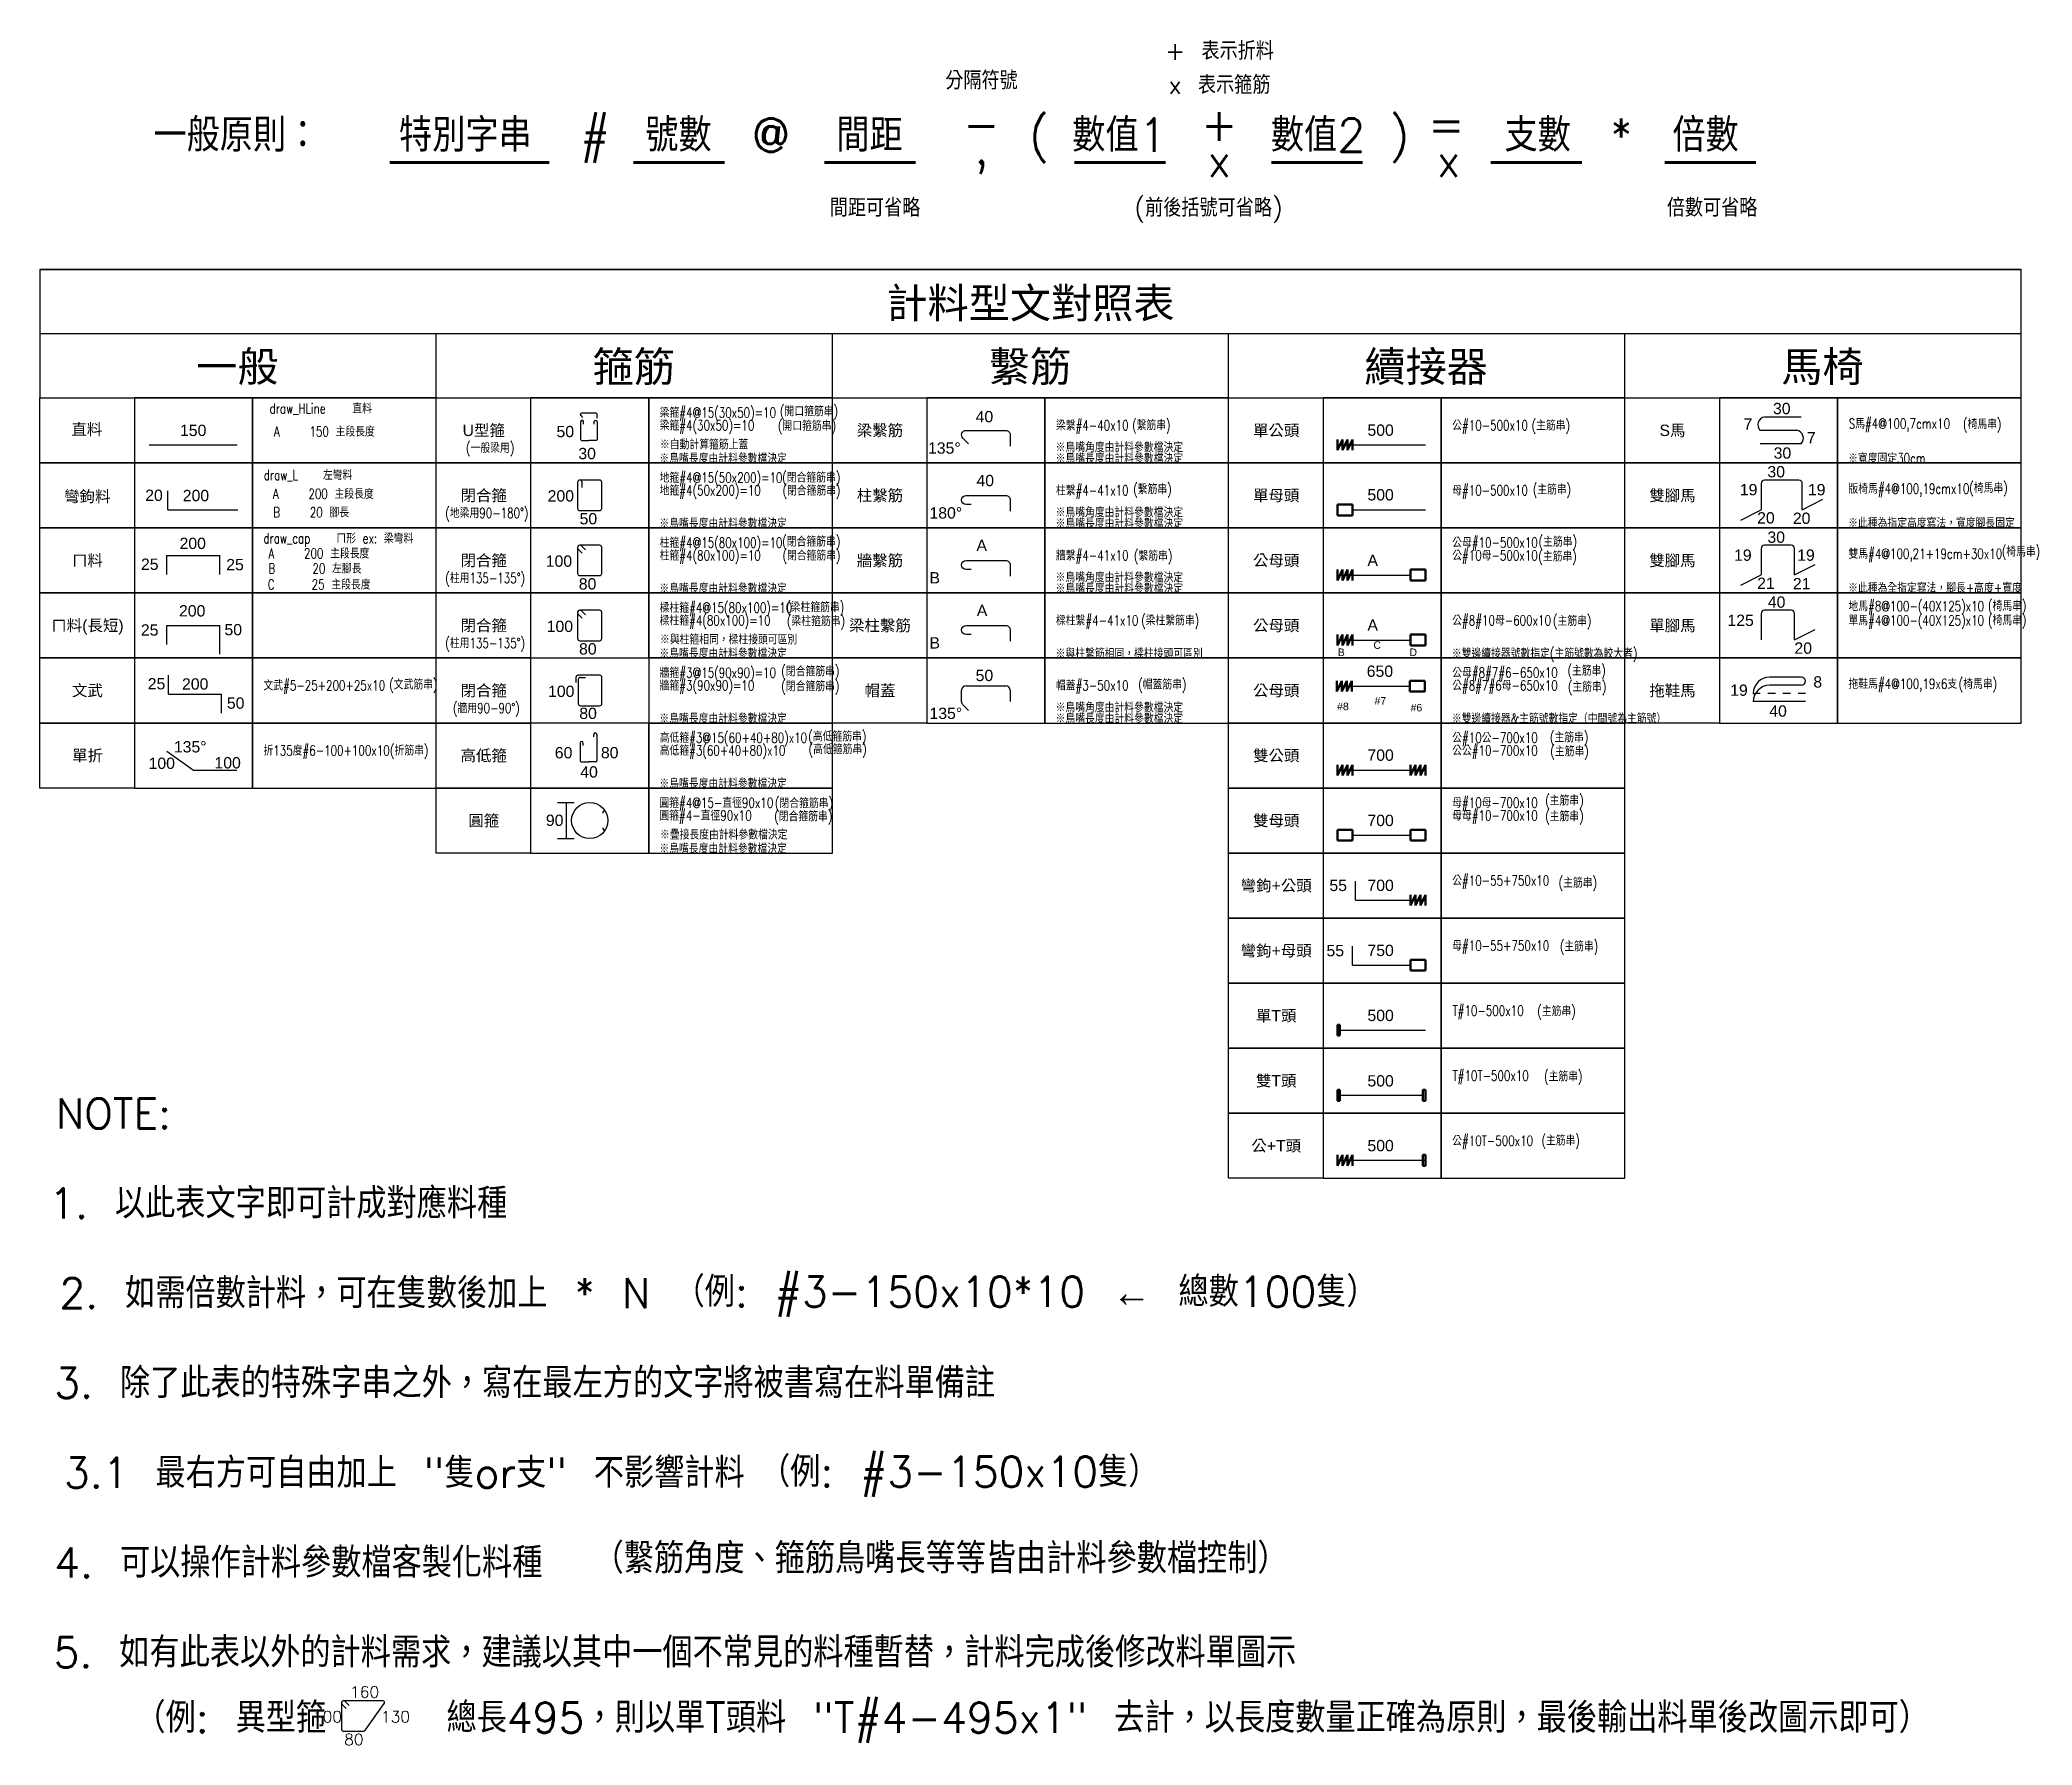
# Model space of a CAD drawing. Header units: millimetres. Extents: x 1171 to 5132, y -2544 to 847.
import ezdxf
from ezdxf.enums import TextEntityAlignment as Align

# ---------------------------------------------------------------- set-up
doc = ezdxf.new("R2010")
doc.units = ezdxf.units.MM
doc.linetypes.add('DOT', pattern=[30, 15, -15])
for name, color, linetype in [('-取料', 31, 'Continuous'), ('1', 1, 'Continuous'), ('1號線', 7, 'Continuous'), ('備註', 3, 'Continuous')]:
    doc.layers.add(name, color=color, linetype=linetype)
doc.styles.get("Standard").update_dxf_attribs({"font": 'arial.ttf'})
doc.styles.add('txt', font='txt.shx', dxfattribs={"height": 0.2, "bigfont": 'chineset.shx'})

# ---------------------------------------------------------------- blocks, each defined once
blk = doc.blocks.new('draw_rebar_main')
at = {"layer": '1', "color": 1, "lineweight": 30}
blk.add_line((-87.5, 0), (87.5, 0), dxfattribs=at)
at = {"layer": '1', "color": 2}
blk.add_attdef('A', text='', height=22.5, dxfattribs=at).set_placement((0, 29), align=Align.MIDDLE_CENTER)
blk = doc.blocks.new('draw_rebar_single_fold_135')
at = {"layer": '1', "color": 1, "lineweight": 30}
for p, q in [((0, 37.8), (52.7, 0)), ((52.7, 0), (138.8, 0))]:
    blk.add_line(p, q, dxfattribs=at)
at = {"color": 2}
for tag, p in [('C', (13.8, 35.2)), ('A', (-36.5, 2.4)), ('B', (94.5, 3.4))]:
    blk.add_attdef(tag, p, '', height=22.5, dxfattribs=at)
blk = doc.blocks.new('draw_rebar_hoop_ground')
at = {"color": 1, "lineweight": 30, "flags": 128}
blk.add_lwpolyline([(9, 46.1), (9, 56.1, 1), (0, 56.1), (0, 4.5, 0.414214), (4.5, 0), (43.8, 0, 0.414214), (48.3, 4.5), (48.3, 56.1, 0.414214), (43.8, 60.6), (4.5, 60.6, 0.418123), (0, 56), (0, 43.6)], format="xyb", dxfattribs=at)
at = {"color": 2}
for tag, p in [('B', (-52.5, 38.9)), ('A', (13.3, -5.8))]:
    blk.add_attdef(tag, text='', height=22.5, dxfattribs=at).set_placement(p, align=Align.TOP_LEFT)
blk = doc.blocks.new('draw_rebar_hoop_column')
at = {"color": 1, "lineweight": 30, "flags": 128}
blk.add_lwpolyline([(15.6, 51.3), (7.7, 59.3, 0.668179), (0, 56.1), (0, 4.5, 0.414214), (4.5, 0), (43.8, 0, 0.414214), (48.3, 4.5), (48.3, 56.1, 0.414214), (43.8, 60.6), (4.5, 60.6, 0.668179), (1.3, 52.9), (9.3, 45)], format="xyb", dxfattribs=at)
at = {"color": 2}
for tag, p in [('B', (-63.2, 17.7)), ('A', (2.5, -27.6))]:
    blk.add_attdef(tag, p, '', height=22.5, dxfattribs=at)
blk = doc.blocks.new('draw_rebar_hoop_circle')
at = {"color": 255}
for p, q in [((0, 72), (33.1, 72)), ((16.6, 72), (16.6, 0)), ((0, 0), (33.1, 0))]:
    blk.add_line(p, q, dxfattribs=at)
at = {"color": 1, "lineweight": 30}
blk.add_circle((63.7, 36), 36, dxfattribs=at)
at = {"layer": '1', "color": 1, "lineweight": 30}
for centre, start, end in [((92.6, 51.9), 28.8399, 208.8399), ((92.7, 20.3), 151.574, 331.574)]:
    blk.add_arc(centre, 3, start, end, dxfattribs=at)
at = {"color": 2}
blk.add_attdef('A', (-23.4, 25.2), '', height=22.5, dxfattribs=at)
blk = doc.blocks.new('draw_rebar_hoop_beam_column')
at = {"color": 1, "lineweight": 30, "flags": 128}
blk.add_lwpolyline([(15.6, 51.3), (7.7, 59.3, 0.668179), (0, 56.1), (0, 4.5, 0.414214), (4.5, 0), (43.8, 0, 0.414214), (48.3, 4.5), (48.3, 56.1, 0.414214), (43.8, 60.6), (4.5, 60.6, 0.668179), (1.3, 52.9), (9.3, 45)], format="xyb", dxfattribs=at)
at = {"color": 2}
for tag, p in [('B', (-61.3, 17.3)), ('A', (3, -27.5))]:
    blk.add_attdef(tag, p, '', height=22.5, dxfattribs=at)
blk = doc.blocks.new('draw_rebar_hoop_wall')
at = {"color": 1, "lineweight": 30}
for p, q in [((0, 56.1), (0, 46.1)), ((47.2, 60.6), (4.5, 60.6)), ((4.7, 51.9), (4.7, 4.5)), ((9.2, 56.4), (19.2, 56.4)), ((51.7, 4.5), (51.7, 56.1)), ((9.2, 0), (47.2, 0))]:
    blk.add_line(p, q, dxfattribs=at)
for centre, start, end in [((4.5, 56.1), 90, 180), ((9.2, 51.9), 90, 180), ((47.2, 56.1), 0, 90), ((9.2, 4.5), 180, 270), ((47.2, 4.5), 270, 0)]:
    blk.add_arc(centre, 4.5, start, end, dxfattribs=at)
at = {"color": 2}
for tag, p in [('B', (-55.3, 17.4)), ('A', (6.8, -26.4))]:
    blk.add_attdef(tag, p, '', height=22.5, dxfattribs=at)
blk = doc.blocks.new('draw_rebar_horse_slipper')
at = {"color": 1, "lineweight": 30}
for p, q in [((95.5, 48.7), (32.5, 48.7)), ((95.5, 48.7), (32.5, 48.7)), ((0, 16.2), (4.4, 16.2)), ((104, 0), (0, 0)), ((95.5, 32.5), (32.5, 32.5))]:
    blk.add_line(p, q, dxfattribs=at)
at = {"color": 1, "linetype": 'DOT', "lineweight": 30}
blk.add_line((104, 16.2), (4.4, 16.2), dxfattribs=at)
at = {"color": 1, "lineweight": 30}
for centre, radius, start, end in [((32.5, 16.2), 32.5, 90, 180), ((95.5, 40.6), 8.12, 270, 90), ((32.5, 0), 32.5, 90, 180)]:
    blk.add_arc(centre, radius, start, end, dxfattribs=at)
at = {"color": 2}
for tag, p in [('C', (119.4, 28)), ('B', (-45.9, 11.6)), ('A', (31.8, -29.9))]:
    blk.add_attdef(tag, p, '', height=22.5, dxfattribs=at)
blk = doc.blocks.new('draw_rebar_horse_single_legged')
at = {"color": 1, "lineweight": 30}
for p, q in [((0, 52.3), (0, 0)), ((59.5, 58.8), (6.5, 58.8)), ((66, 0), (66, 52.3)), ((66, 0), (106.8, 20.6))]:
    blk.add_line(p, q, dxfattribs=at)
for centre, start, end in [((6.5, 52.3), 90, 180), ((59.5, 52.3), 0, 90)]:
    blk.add_arc(centre, 6.52, start, end, dxfattribs=at)
at = {"color": 2}
for tag, p in [('A', (12.9, 63.8)), ('B', (-67.4, 27.5)), ('C', (65.8, -27.8))]:
    blk.add_attdef(tag, p, '', height=22.5, dxfattribs=at)
blk = doc.blocks.new('draw_rebar_horse_double_legged')
at = {"color": 1, "lineweight": 30}
for p, q in [((100.3, 79.4), (47.3, 79.4)), ((40.8, 72.9), (40.8, 20.6)), ((106.8, 20.6), (106.8, 72.9)), ((106.8, 20.6), (147.6, 41.2)), ((0, 0), (40.8, 20.6))]:
    blk.add_line(p, q, dxfattribs=at)
for centre, start, end in [((47.3, 72.9), 90, 180), ((100.3, 72.9), 0, 90)]:
    blk.add_arc(centre, 6.52, start, end, dxfattribs=at)
at = {"color": 2}
for tag, p in [('C', (52.9, 84.1)), ('B', (-13.4, 48.4)), ('D', (112.1, 48.4)), ('A', (32.5, -7.6)), ('E', (103.5, -8.4))]:
    blk.add_attdef(tag, p, '', height=22.5, dxfattribs=at)
blk = doc.blocks.new('draw_rebar_horse_s')
at = {"color": 1, "lineweight": 30}
for p, q in [((81.8, 53), (8.7, 53)), ((72.8, 26.5), (-0.3, 26.5)), ((81.8, 0), (0, 0))]:
    blk.add_line(p, q, dxfattribs=at)
for centre, start, end in [((11.4, 37.3), 100.0453, 222.4393), ((70, 10.8), 317.5607, 79.9547)]:
    blk.add_arc(centre, 16, start, end, dxfattribs=at)
at = {"color": 2}
for tag, p in [('D', (25.5, 58.7)), ('C', (-33, 27.8)), ('B', (93, 0.7)), ('A', (26.8, -29.8))]:
    blk.add_attdef(tag, p, '', height=22.5, dxfattribs=at)
blk = doc.blocks.new('draw_coupler_male_T')
at = {"color": 2, "lineweight": 50}
for p, q in [((9.9, 21.5), (0, 0)), ((0, 21.5), (0, 0)), ((9.9, 21.5), (0, 0)), ((0, 21.5), (0, 0)), ((9.9, 21.5), (9.9, 0)), ((19.9, 21.5), (9.9, 0)), ((9.9, 21.5), (9.9, 0)), ((19.9, 21.5), (9.9, 0)), ((19.9, 21.5), (19.9, 0)), ((29.8, 21.5), (19.9, 0)), ((19.9, 21.5), (19.9, 0)), ((29.8, 21.5), (19.9, 0)), ((29.8, 21.5), (29.8, 0)), ((29.8, 21.5), (29.8, 0)), ((170, 21.5), (170, 0)), ((170, 21.5), (175, 21.5)), ((170, 0), (175, 0)), ((175, 21.5), (175, 0))]:
    blk.add_line(p, q, dxfattribs=at)
at = {"color": 1, "lineweight": 30}
for p, q in [((0, 10.7), (175, 10.7)), ((5, 10.7), (170, 10.7))]:
    blk.add_line(p, q, dxfattribs=at)
at = {"color": 2}
blk.add_attdef('A', (59.6, 28.7), '', height=22.5, dxfattribs=at)
blk = doc.blocks.new('draw_coupler_double_T')
at = {"color": 2, "lineweight": 50}
for p, q in [((0, 21.5), (0, 0)), ((0, 21.5), (5, 21.5)), ((0, 0), (5, 0)), ((5, 21.5), (5, 0)), ((170, 21.5), (170, 0)), ((170, 21.5), (175, 21.5)), ((170, 0), (175, 0)), ((175, 21.5), (175, 0))]:
    blk.add_line(p, q, dxfattribs=at)
at = {"color": 1, "lineweight": 30}
blk.add_line((5, 10.7), (170, 10.7), dxfattribs=at)
at = {"color": 2}
blk.add_attdef('A', (59.6, 28.2), '', height=22.5, dxfattribs=at)
blk = doc.blocks.new('draw_coupler_single_T')
at = {"color": 2, "lineweight": 50}
for p, q in [((0, 21.5), (0, 0)), ((0, 21.5), (5, 21.5)), ((0, 0), (5, 0)), ((5, 21.5), (5, 0))]:
    blk.add_line(p, q, dxfattribs=at)
at = {"color": 1, "lineweight": 30}
blk.add_line((5, 10.7), (175, 10.7), dxfattribs=at)
at = {"color": 2}
blk.add_attdef('A', (59.6, 29), '', height=22.5, dxfattribs=at)
blk = doc.blocks.new('draw_coupler_female_fold')
at = {"color": 1, "lineweight": 30}
for q in [(0, 37.8), (115.3, 0)]:
    blk.add_line((0, 0), q, dxfattribs=at)
at = {"color": 2, "lineweight": 50}
for p, q in [((115.3, 10.7), (115.3, -10.7)), ((145.2, 10.7), (115.3, 10.7)), ((145.2, 10.7), (145.2, -10.7)), ((145.2, -10.7), (115.3, -10.7))]:
    blk.add_line(p, q, dxfattribs=at)
at = {"color": 2}
for tag, p in [('A', (-51.7, 17.9)), ('B', (29.7, 18.3))]:
    blk.add_attdef(tag, p, '', height=22.5, dxfattribs=at)
blk = doc.blocks.new('draw_coupler_double_female')
at = {"color": 2, "lineweight": 50}
for p, q in [((0, 21.5), (0, 0)), ((29.8, 21.5), (0, 21.5)), ((29.8, 0), (0, 0)), ((29.8, 21.5), (29.8, 0)), ((175, 21.5), (145.2, 21.5)), ((145.2, 21.5), (145.2, 0)), ((175, 0), (145.2, 0)), ((175, 21.5), (175, 0))]:
    blk.add_line(p, q, dxfattribs=at)
at = {"color": 1, "lineweight": 30}
blk.add_line((29.8, 10.7), (145.2, 10.7), dxfattribs=at)
at = {"color": 2}
blk.add_attdef('A', (59.6, 28.8), '', height=22.5, dxfattribs=at)
blk = doc.blocks.new('draw_coupler_double_male')
at = {"color": 2, "lineweight": 50}
for p, q in [((9.9, 21.5), (0, 0)), ((0, 21.5), (0, 0)), ((9.9, 21.5), (9.9, 0)), ((19.9, 21.5), (9.9, 0)), ((19.9, 21.5), (19.9, 0)), ((29.8, 21.5), (19.9, 0)), ((29.8, 21.5), (29.8, 0)), ((155.1, 21.5), (145.2, 0)), ((145.2, 21.5), (145.2, 0)), ((155.1, 21.5), (155.1, 0)), ((165.1, 21.5), (155.1, 0)), ((165.1, 21.5), (165.1, 0)), ((175, 21.5), (165.1, 0)), ((175, 21.5), (175, 0))]:
    blk.add_line(p, q, dxfattribs=at)
at = {"color": 1, "lineweight": 30}
blk.add_line((0, 10.7), (175, 10.7), dxfattribs=at)
at = {"color": 2}
blk.add_attdef('A', (59.6, 29.3), '', height=22.5, dxfattribs=at)
blk = doc.blocks.new('draw_coupler_male')
at = {"color": 2, "lineweight": 50}
for p, q in [((9.9, 21.5), (0, 0)), ((0, 21.5), (0, 0)), ((9.9, 21.5), (9.9, 0)), ((19.9, 21.5), (9.9, 0)), ((19.9, 21.5), (19.9, 0)), ((29.8, 21.5), (19.9, 0)), ((29.8, 21.5), (29.8, 0))]:
    blk.add_line(p, q, dxfattribs=at)
at = {"color": 1, "lineweight": 30}
blk.add_line((0, 10.7), (175, 10.7), dxfattribs=at)
at = {"color": 2}
blk.add_attdef('A', (59.6, 28.9), '', height=22.5, dxfattribs=at)
blk = doc.blocks.new('draw_coupler_female')
at = {"color": 2, "lineweight": 50}
for p, q in [((0, 21.5), (0, 0)), ((29.8, 21.5), (0, 21.5)), ((29.8, 0), (0, 0)), ((29.8, 21.5), (29.8, 0))]:
    blk.add_line(p, q, dxfattribs=at)
at = {"color": 1, "lineweight": 30}
blk.add_line((29.8, 10.7), (175, 10.7), dxfattribs=at)
at = {"color": 2}
blk.add_attdef('A', (59.6, 29.6), '', height=22.5, dxfattribs=at)
blk = doc.blocks.new('draw_rebar_tie_90_135')
at = {"color": 1, "lineweight": 30, "flags": 128}
blk.add_lwpolyline([(14.9, 4.9), (3.7, 16.1, -0.668179), (10, 31.5), (88.6, 31.5, -0.414214), (97.6, 22.5), (97.6, 0)], format="xyb", dxfattribs=at)
at = {"color": 2}
for tag, p in [('A', (28.9, 47.5)), ('B', (-65.8, -14.9))]:
    blk.add_attdef(tag, p, '', height=22.5, dxfattribs=at)
blk = doc.blocks.new('draw_rebar_tie_cap')
at = {"color": 1, "lineweight": 30}
for p, q in [((0, -0.4), (0, 22.5)), ((9, 31.5), (87.6, 31.5)), ((96.6, 22.5), (96.6, 0)), ((13.9, -18), (2.6, -6.7))]:
    blk.add_line(p, q, dxfattribs=at)
for centre, start, end in [((9, 22.5), 90, 180), ((87.6, 22.5), 0, 90), ((9, -0.4), 180, 225)]:
    blk.add_arc(centre, 9, start, end, dxfattribs=at)
at = {"color": 2}
for tag, p in [('A', (27.9, 40.8)), ('B', (-63.9, -34.6))]:
    blk.add_attdef(tag, p, '', height=22.5, dxfattribs=at)
blk = doc.blocks.new('draw_rebar_tie_90_180')
at = {"color": 1, "lineweight": 30, "flags": 128}
blk.add_lwpolyline([(19.7, 13.5), (9.7, 13.5, -1), (9.7, 31.5), (88.3, 31.5, -0.414214), (97.3, 22.5), (97.3, 0)], format="xyb", dxfattribs=at)
at = {"color": 2}
for tag, p in [('A', (30.2, 49.8)), ('B', (-63.2, -14.6))]:
    blk.add_attdef(tag, p, '', height=22.5, dxfattribs=at)
blk = doc.blocks.new('draw_rebar_double_fold_uneven')
at = {"color": 1, "lineweight": 30}
for p, q in [((0, 19.3), (0, 57.1)), ((0, 57.1), (105.4, 57.1)), ((105.4, 0), (105.4, 57.1))]:
    blk.add_line(p, q, dxfattribs=at)
at = {"color": 2}
for tag, p in [('B', (24, 67)), ('A', (-51.8, 30.7)), ('C', (114.4, 30))]:
    blk.add_attdef(tag, p, '', height=22.5, dxfattribs=at)
blk = doc.blocks.new('draw_rebar_double_fold')
at = {"layer": '1', "color": 1, "lineweight": 30}
for p, q in [((-52.7, -37.8), (-52.7, 0)), ((-52.7, 0), (52.7, 0)), ((52.7, -37.8), (52.7, 0))]:
    blk.add_line(p, q, dxfattribs=at)
at = {"layer": '1', "color": 2}
for tag, p in [('B', (-0.9, 24.2)), ('A', (-86.3, -17.3)), ('C', (83.2, -18))]:
    blk.add_attdef(tag, text='', height=22.5, dxfattribs=at).set_placement(p, align=Align.MIDDLE_CENTER)
blk = doc.blocks.new('draw_rebar_double_fold_wenwu')
at = {"layer": '1', "color": 1, "lineweight": 30}
for p, q in [((0, 37.8), (0, 75.5)), ((0, 37.8), (105.4, 37.8)), ((105.4, 0), (105.4, 37.8))]:
    blk.add_line(p, q, dxfattribs=at)
at = {"color": 2}
for tag, p in [('A', (-41.5, 47.1)), ('B', (26.6, 46.6)), ('C', (115.8, 8.6))]:
    blk.add_attdef(tag, p, '', height=22.5, dxfattribs=at)
blk = doc.blocks.new('draw_rebar_hoop_hi_low')
at = {"color": 1, "lineweight": 30}
for p, q in [((27.1, 49.4), (27.1, 54.4)), ((33.1, 54.4), (33.1, 3)), ((30.1, 0), (16.5, 0))]:
    blk.add_line(p, q, dxfattribs=at)
at = {"color": 1, "lineweight": 30, "flags": 128}
blk.add_lwpolyline([(6, 32.4), (6, 37.4, 1), (0, 37.4), (0, 3, 0.414214), (3, 0), (16.5, 0)], format="xyb", dxfattribs=at)
at = {"color": 1, "lineweight": 30}
for centre, start, end in [((30.1, 54.4), 360, 180), ((30.1, 3), 270, 0)]:
    blk.add_arc(centre, 3, start, end, dxfattribs=at)
at = {"color": 2}
for tag, p in [('A', (-50.4, 6.9)), ('C', (41.3, 7)), ('B', (0.3, -31.3))]:
    blk.add_attdef(tag, p, '', height=22.5, dxfattribs=at)
blk = doc.blocks.new('draw_coupler_male_fold')
at = {"color": 1, "lineweight": 30}
for q in [(0, 37.8), (138.8, 0)]:
    blk.add_line((0, 0), q, dxfattribs=at)
at = {"color": 2, "lineweight": 50}
for p, q in [((118.9, 10.8), (109, -10.7)), ((109, 10.8), (109, -10.7)), ((118.9, 10.8), (118.9, -10.7)), ((128.9, 10.8), (118.9, -10.7)), ((128.9, 10.8), (128.9, -10.7)), ((138.8, 10.8), (128.9, -10.7)), ((138.8, 10.8), (138.8, -10.7))]:
    blk.add_line(p, q, dxfattribs=at)
at = {"color": 2}
for tag, p in [('A', (-52.2, 18.2)), ('B', (23.4, 18.3))]:
    blk.add_attdef(tag, p, '', height=22.5, dxfattribs=at)
blk = doc.blocks.new('draw_coupler_male_female')
at = {"color": 2, "lineweight": 50}
for p, q in [((9.9, 21.5), (0, 0)), ((0, 21.5), (0, 0)), ((9.9, 21.5), (9.9, 0)), ((19.9, 21.5), (9.9, 0)), ((19.9, 21.5), (19.9, 0)), ((29.8, 21.5), (19.9, 0)), ((29.8, 21.5), (29.8, 0)), ((145.2, 21.5), (145.2, 0)), ((175, 21.5), (145.2, 21.5)), ((175, 0), (145.2, 0)), ((175, 21.5), (175, 0))]:
    blk.add_line(p, q, dxfattribs=at)
at = {"color": 1, "lineweight": 30}
blk.add_line((0, 10.7), (145.2, 10.7), dxfattribs=at)
at = {"color": 2}
for tag, p, height in [('A', (59.6, 29.1), 22.5), ('B', (0.6, -37.2), 15), ('C', (75, -26), 15), ('D', (146.8, -39.7), 15)]:
    blk.add_attdef(tag, p, '', height=height, dxfattribs=at)
blk = doc.blocks.new('draw_rebar_horse_double_legged_2')
at = {"color": 1, "lineweight": 30}
for p, q in [((115.7, 79.4), (47.3, 79.4)), ((40.8, 72.9), (40.8, 20.6)), ((122.2, 20.6), (122.2, 72.9)), ((122.2, 20.6), (163, 41.2)), ((0, 0), (40.8, 20.6))]:
    blk.add_line(p, q, dxfattribs=at)
for centre, start, end in [((47.3, 72.9), 90, 180), ((115.7, 72.9), 0, 90)]:
    blk.add_arc(centre, 6.52, start, end, dxfattribs=at)
at = {"color": 2}
for tag, p in [('C', (52.9, 84.8)), ('B', (-1.9, 49.1)), ('D', (133.4, 49.1)), ('A', (32.5, -6.9)), ('E', (103.5, -7.7))]:
    blk.add_attdef(tag, p, '', height=22.5, dxfattribs=at)
blk = doc.blocks.new('draw_rebar_single_fold')
at = {"layer": '1', "color": 1, "lineweight": 30}
for q in [(0.8, 37.8), (139.6, 0)]:
    blk.add_line((0.8, 0), q, dxfattribs=at)
at = {"layer": '1', "color": 2}
for tag, p in [('A', (-27, 29.2)), ('B', (56.4, 28.7))]:
    blk.add_attdef(tag, text='', height=22.5, dxfattribs=at).set_placement(p, align=Align.MIDDLE_CENTER)
blk = doc.blocks.new('draw_rebar_hoop_U')
at = {"color": 1, "lineweight": 30, "flags": 128}
for points in [[(6, 32.4), (6, 37.4, 1), (0, 37.4), (0, 3, 0.414214), (3, 0), (16.5, 0)], [(27.1, 32.4), (27.1, 37.4, -1), (33.1, 37.4), (33.1, 3, -0.414214), (30.1, 0), (16.5, 0)]]:
    blk.add_lwpolyline(points, format="xyb", dxfattribs=at)
at = {"color": 2}
for tag, p in [('B', (-47.9, 6.8)), ('A', (-4.5, -36.9))]:
    blk.add_attdef(tag, p, '', height=22.5, dxfattribs=at)

msp = doc.modelspace()

# ---------------------------------------------------------------- linework, layer by layer
for p, q in [((1170.5, 390.5), (5109.8, 390.5)), ((1170.5, 262.9), (5109.8, 262.9)), ((1958.4, 135.2), (1958.4, 262.9)), ((2746.3, 135.2), (2746.3, 262.9)), ((3534.1, 135.2), (3534.1, 262.9)), ((4322, 135.2), (4322, 262.9))]:
    msp.add_line(p, q)
at = {"color": 2, "lineweight": 50}
for p, q in [((3760.6, -206.4), (3750.6, -227.9)), ((3750.6, -206.4), (3750.6, -227.9)), ((3760.6, -206.4), (3760.6, -227.9)), ((3770.5, -206.4), (3760.6, -227.9)), ((3770.5, -206.4), (3770.5, -227.9)), ((3780.5, -206.4), (3770.5, -227.9)), ((3780.5, -206.4), (3780.5, -227.9)), ((3895.8, -206.4), (3895.8, -227.9)), ((3925.6, -206.4), (3895.8, -206.4)), ((3925.6, -227.9), (3895.8, -227.9)), ((3925.6, -206.4), (3925.6, -227.9)), ((3760.6, -335.7), (3750.6, -357.2)), ((3750.6, -335.7), (3750.6, -357.2)), ((3760.6, -335.7), (3760.6, -357.2)), ((3770.5, -335.7), (3760.6, -357.2)), ((3770.5, -335.7), (3770.5, -357.2)), ((3780.5, -335.7), (3770.5, -357.2)), ((3780.5, -335.7), (3780.5, -357.2)), ((3895.8, -335.7), (3895.8, -357.2)), ((3925.6, -335.7), (3895.8, -335.7)), ((3925.6, -335.7), (3925.6, -357.2)), ((3925.6, -357.2), (3895.8, -357.2))]:
    msp.add_line(p, q, dxfattribs=at)
at = {"color": 1, "lineweight": 30}
for p, q in [((3750.6, -217.1), (3895.8, -217.1)), ((3750.6, -346.4), (3895.8, -346.4))]:
    msp.add_line(p, q, dxfattribs=at)
for points in [[(1170.5, 390.5), (1170.5, 135.2), (5109.8, 135.2), (5109.8, 390.5)], [(1358.5, 135.2), (1358.5, 5.9), (1170.5, 5.9), (1170.5, 135.2)], [(1593.3, 135.2), (1593.3, 5.9), (1958.4, 5.9), (1958.4, 135.2)], [(2146.4, 135.2), (2146.4, 5.9), (1958.4, 5.9), (1958.4, 135.2)], [(2381.2, 135.2), (2381.2, 5.9), (2746.3, 5.9), (2746.3, 135.2)], [(2381.2, 135.2), (2381.2, 5.9), (2746.3, 5.9), (2746.3, 135.2)], [(2934.2, 135.2), (2934.2, 5.9), (2746.3, 5.9), (2746.3, 135.2)], [(3169.1, 135.2), (3169.1, 5.9), (3534.1, 5.9), (3534.1, 135.2)], [(3722.1, 135.2), (3722.1, 5.9), (3534.1, 5.9), (3534.1, 135.2)], [(3956.9, 135.2), (3956.9, 5.9), (4322, 5.9), (4322, 135.2)], [(4510, 135.2), (4510, 5.9), (4322, 5.9), (4322, 135.2)], [(4510, 135.2), (4510, 5.9), (4322, 5.9), (4322, 135.2)], [(4744.8, 135.2), (4744.8, 5.9), (5109.8, 5.9), (5109.8, 135.2)], [(1358.5, 5.9), (1358.5, -123.4), (1170.5, -123.4), (1170.5, 5.9)], [(1593.3, 5.9), (1593.3, -123.4), (1958.4, -123.4), (1958.4, 5.9)], [(2146.4, 5.9), (2146.4, -123.4), (1958.4, -123.4), (1958.4, 5.9)], [(2381.2, 5.9), (2381.2, -123.4), (2746.3, -123.4), (2746.3, 5.9)], [(2934.2, 5.9), (2934.2, -123.4), (2746.3, -123.4), (2746.3, 5.9)], [(3169.1, 5.9), (3169.1, -123.4), (3534.1, -123.4), (3534.1, 5.9)], [(3722.1, 5.9), (3722.1, -123.4), (3534.1, -123.4), (3534.1, 5.9)], [(3956.9, 5.9), (3956.9, -123.4), (4322, -123.4), (4322, 5.9)], [(4510, 5.9), (4510, -123.4), (4322, -123.4), (4322, 5.9)], [(4744.8, 5.9), (4744.8, -123.4), (5109.8, -123.4), (5109.8, 5.9)], [(1358.5, -123.4), (1358.5, -252.7), (1170.5, -252.7), (1170.5, -123.4)], [(1593.3, -123.4), (1593.3, -252.7), (1958.4, -252.7), (1958.4, -123.4)], [(2146.4, -123.4), (2146.4, -252.7), (1958.4, -252.7), (1958.4, -123.4)], [(2381.2, -123.4), (2381.2, -252.7), (2746.3, -252.7), (2746.3, -123.4)], [(2934.2, -123.4), (2934.2, -252.7), (2746.3, -252.7), (2746.3, -123.4)], [(3169.1, -123.4), (3169.1, -252.7), (3534.1, -252.7), (3534.1, -123.4)], [(3722.1, -123.4), (3722.1, -252.7), (3534.1, -252.7), (3534.1, -123.4)], [(3956.9, -123.4), (3956.9, -252.7), (4322, -252.7), (4322, -123.4)], [(4510, -123.4), (4510, -252.7), (4322, -252.7), (4322, -123.4)], [(4744.8, -123.4), (4744.8, -252.7), (5109.8, -252.7), (5109.8, -123.4)], [(4744.8, -123.4), (4744.8, -252.7), (5109.8, -252.7), (5109.8, -123.4)], [(1358.5, -252.7), (1358.5, -382.1), (1170.5, -382.1), (1170.5, -252.7)], [(1593.3, -252.7), (1593.3, -382.1), (1958.4, -382.1), (1958.4, -252.7)], [(2146.4, -252.7), (2146.4, -382.1), (1958.4, -382.1), (1958.4, -252.7)], [(2381.2, -252.7), (2381.2, -382.1), (2746.3, -382.1), (2746.3, -252.7)], [(2934.2, -252.7), (2934.2, -382.1), (2746.3, -382.1), (2746.3, -252.7)], [(3169.1, -252.7), (3169.1, -382.1), (3534.1, -382.1), (3534.1, -252.7)], [(3722.1, -252.7), (3722.1, -382.1), (3534.1, -382.1), (3534.1, -252.7)], [(3956.9, -252.7), (3956.9, -382.1), (4322, -382.1), (4322, -252.7)], [(4510, -252.7), (4510, -382.1), (4322, -382.1), (4322, -252.7)], [(4744.8, -252.7), (4744.8, -382.1), (5109.8, -382.1), (5109.8, -252.7)], [(4744.8, -252.7), (4744.8, -382.1), (5109.8, -382.1), (5109.8, -252.7)], [(1358.5, -382.1), (1358.5, -511.4), (1170.5, -511.4), (1170.5, -382.1)], [(1593.3, -382.1), (1593.3, -511.4), (1958.4, -511.4), (1958.4, -382.1)], [(2146.4, -382.1), (2146.4, -511.4), (1958.4, -511.4), (1958.4, -382.1)], [(2381.2, -382.1), (2381.2, -511.4), (2746.3, -511.4), (2746.3, -382.1)], [(2934.2, -382.1), (2934.2, -511.4), (2746.3, -511.4), (2746.3, -382.1)], [(3169.1, -382.1), (3169.1, -511.4), (3534.1, -511.4), (3534.1, -382.1)], [(3722.1, -382.1), (3722.1, -511.4), (3534.1, -511.4), (3534.1, -382.1)], [(3956.9, -382.1), (3956.9, -511.4), (4322, -511.4), (4322, -382.1)], [(4510, -382.1), (4510, -511.4), (4322, -511.4), (4322, -382.1)], [(4744.8, -382.1), (4744.8, -511.4), (5109.8, -511.4), (5109.8, -382.1)], [(1358.5, -511.4), (1358.5, -640.7), (1170.5, -640.7), (1170.5, -511.4)], [(1593.3, -511.4), (1593.3, -640.7), (1958.4, -640.7), (1958.4, -511.4)], [(2146.4, -511.4), (2146.4, -640.7), (1958.4, -640.7), (1958.4, -511.4)], [(2381.2, -511.4), (2381.2, -640.7), (2746.3, -640.7), (2746.3, -511.4)], [(3722.1, -511.4), (3722.1, -640.7), (3534.1, -640.7), (3534.1, -511.4)], [(3956.9, -511.4), (3956.9, -640.7), (4322, -640.7), (4322, -511.4)], [(2146.4, -640.7), (2146.4, -770), (1958.4, -770), (1958.4, -640.7)], [(2381.2, -640.7), (2381.2, -770), (2746.3, -770), (2746.3, -640.7)], [(3722.1, -640.7), (3722.1, -770), (3534.1, -770), (3534.1, -640.7)], [(3956.9, -640.7), (3956.9, -770), (4322, -770), (4322, -640.7)], [(3722.1, -770), (3722.1, -899.3), (3534.1, -899.3), (3534.1, -770)], [(3956.9, -770), (3956.9, -899.3), (4322, -899.3), (4322, -770)], [(3722.1, -899.3), (3722.1, -1028.6), (3534.1, -1028.6), (3534.1, -899.3)], [(3956.9, -899.3), (3956.9, -1028.6), (4322, -1028.6), (4322, -899.3)], [(3722.1, -1028.6), (3722.1, -1157.9), (3534.1, -1157.9), (3534.1, -1028.6)], [(3956.9, -1028.6), (3956.9, -1157.9), (4322, -1157.9), (4322, -1028.6)], [(3722.1, -1157.9), (3722.1, -1287.2), (3534.1, -1287.2), (3534.1, -1157.9)], [(3956.9, -1157.9), (3956.9, -1287.2), (4322, -1287.2), (4322, -1157.9)], [(3722.1, -1287.2), (3722.1, -1416.5), (3534.1, -1416.5), (3534.1, -1287.2)], [(3956.9, -1287.2), (3956.9, -1416.5), (4322, -1416.5), (4322, -1287.2)]]:
    msp.add_lwpolyline(points, close=True)
at = {"color": 1, "lineweight": 30, "flags": 128}
for points in [[(2250.4, 96.4), (2246.6, 100.2, -0.668179), (2248.7, 105.3), (2274.9, 105.3, -0.414214), (2277.9, 102.3), (2277.9, 94.8)], [(3022.3, -206.1), (3012.3, -206.1, -1), (3012.3, -188.1), (3090.9, -188.1, -0.414214), (3099.9, -197.1), (3099.9, -219.6)], [(3022.3, -335.4), (3012.3, -335.4, -1), (3012.3, -317.4), (3090.9, -317.4, -0.414214), (3099.9, -326.4), (3099.9, -348.9)]]:
    msp.add_lwpolyline(points, format="xyb", dxfattribs=at)
at = {"layer": '1', "color": 1, "lineweight": 30, "flags": 128}
for points in [[(1852.4, -2455.4), (1774.6, -2455.4, 0.668179), (1771.4, -2463.1), (1779.3, -2471.1)], [(1785.7, -2464.7), (1777.7, -2456.7, 0.668179), (1770.1, -2459.9), (1770.1, -2511.5, 0.414214), (1774.6, -2516), (1813.9, -2516)], [(1813.9, -2516, 0.245211), (1818.2, -2513.3), (1855.3, -2461.2)]]:
    msp.add_lwpolyline(points, format="xyb", dxfattribs=at)
at = {"layer": '1', "color": 1, "lineweight": 30}
msp.add_arc((1852.4, -2459.1), 3.63, 323.5209, 90, dxfattribs=at)
at = {"layer": '1號線'}
for points in [[(1358.5, 135.2), (1358.5, 5.9), (1593.3, 5.9), (1593.3, 135.2)], [(2146.4, 135.2), (2146.4, 5.9), (2381.2, 5.9), (2381.2, 135.2)], [(2934.2, 135.2), (2934.2, 5.9), (3169.1, 5.9), (3169.1, 135.2)], [(3722.1, 135.2), (3722.1, 5.9), (3956.9, 5.9), (3956.9, 135.2)], [(4510, 135.2), (4510, 5.9), (4744.8, 5.9), (4744.8, 135.2)], [(1358.5, 5.9), (1358.5, -123.4), (1593.3, -123.4), (1593.3, 5.9)], [(2146.4, 5.9), (2146.4, -123.4), (2381.2, -123.4), (2381.2, 5.9)], [(2934.2, 5.9), (2934.2, -123.4), (3169.1, -123.4), (3169.1, 5.9)], [(3722.1, 5.9), (3722.1, -123.4), (3956.9, -123.4), (3956.9, 5.9)], [(4510, 5.9), (4510, -123.4), (4744.8, -123.4), (4744.8, 5.9)], [(1358.5, -123.4), (1358.5, -252.7), (1593.3, -252.7), (1593.3, -123.4)], [(2146.4, -123.4), (2146.4, -252.7), (2381.2, -252.7), (2381.2, -123.4)], [(2934.2, -123.4), (2934.2, -252.7), (3169.1, -252.7), (3169.1, -123.4)], [(3722.1, -123.4), (3722.1, -252.7), (3956.9, -252.7), (3956.9, -123.4)], [(4510, -123.4), (4510, -252.7), (4744.8, -252.7), (4744.8, -123.4)], [(1358.5, -252.7), (1358.5, -382.1), (1593.3, -382.1), (1593.3, -252.7)], [(2146.4, -252.7), (2146.4, -382.1), (2381.2, -382.1), (2381.2, -252.7)], [(2934.2, -252.7), (2934.2, -382.1), (3169.1, -382.1), (3169.1, -252.7)], [(3722.1, -252.7), (3722.1, -382.1), (3956.9, -382.1), (3956.9, -252.7)], [(4510, -252.7), (4510, -382.1), (4744.8, -382.1), (4744.8, -252.7)], [(1358.5, -382.1), (1358.5, -511.4), (1593.3, -511.4), (1593.3, -382.1)], [(2934.2, -382.1), (2934.2, -511.4), (3169.1, -511.4), (3169.1, -382.1)], [(3722.1, -382.1), (3722.1, -511.4), (3956.9, -511.4), (3956.9, -382.1)], [(4510, -382.1), (4510, -511.4), (4744.8, -511.4), (4744.8, -382.1)], [(1358.5, -511.4), (1358.5, -640.7), (1593.3, -640.7), (1593.3, -511.4)], [(2146.4, -511.4), (2146.4, -640.7), (2381.2, -640.7), (2381.2, -511.4)], [(3722.1, -511.4), (3722.1, -640.7), (3956.9, -640.7), (3956.9, -511.4)], [(2146.4, -640.7), (2146.4, -770), (2381.2, -770), (2381.2, -640.7)], [(2146.4, -640.7), (2146.4, -770), (2381.2, -770), (2381.2, -640.7)], [(3722.1, -640.7), (3722.1, -770), (3956.9, -770), (3956.9, -640.7)], [(3722.1, -770), (3722.1, -899.3), (3956.9, -899.3), (3956.9, -770)], [(3722.1, -899.3), (3722.1, -1028.6), (3956.9, -1028.6), (3956.9, -899.3)], [(3722.1, -1028.6), (3722.1, -1157.9), (3956.9, -1157.9), (3956.9, -1028.6)], [(3722.1, -1157.9), (3722.1, -1287.2), (3956.9, -1287.2), (3956.9, -1157.9)], [(3722.1, -1287.2), (3722.1, -1416.5), (3956.9, -1416.5), (3956.9, -1287.2)]]:
    msp.add_lwpolyline(points, close=True, dxfattribs=at)

# ---------------------------------------------------------------- block references
ref = msp.add_blockref('draw_rebar_hoop_ground', (2239.6, -89.1))
ref.add_attrib('A', '50', (2243.7, -116.4), dxfattribs={"color": 2, "height": 22.5})
ref.add_attrib('B', '200', (2180.2, -71), dxfattribs={"color": 2, "height": 22.5})
for name, p, values in [('draw_rebar_hoop_column', (2239.6, -218.4), {'A': '80', 'B': '100'}), ('draw_rebar_hoop_beam_column', (2239.6, -347.7), {'A': '80', 'B': '100'}), ('draw_rebar_hoop_wall', (2236.3, -477), {'A': '80', 'B': '100'}), ('draw_rebar_hoop_circle', (2200.1, -741.3), {'A': '90'})]:
    msp.add_blockref(name, p).add_auto_attribs(values)
at = {"layer": '1'}
for name, p, values in [('draw_rebar_horse_s', (4591.1, 44), {'A': '30', 'B': '7', 'C': '7', 'D': '30'}), ('draw_rebar_main', (1475.4, 41.5), {'A': '150'}), ('draw_rebar_hoop_U', (2245.7, 50.1), {'A': '30', 'B': '50'}), ('draw_rebar_tie_90_135', (3002.3, 39), {'A': '40', 'B': '135°'}), ('draw_coupler_male', (3750.6, 30.8), {'A': '500'}), ('draw_rebar_tie_90_180', (3002.6, -90.3), {'A': '40', 'B': '180°'}), ('draw_rebar_horse_double_legged_2', (4552.6, -107.8), {'A': '20', 'B': '19', 'C': '30', 'D': '19', 'E': '20'}), ('draw_rebar_single_fold', (1424.5, -87.8), {'A': '20', 'B': '200'}), ('draw_coupler_female', (3750.6, -98.5), {'A': '500'}), ('draw_rebar_double_fold', (1475.4, -178.4), {'A': '25', 'B': '200', 'C': '25'}), ('draw_rebar_horse_double_legged', (4552.6, -237.2), {'A': '21', 'B': '19', 'C': '30', 'D': '19', 'E': '21'}), ('draw_rebar_horse_single_legged', (4593.4, -345.9), {'A': '40', 'B': '125', 'C': '20'}), ('draw_rebar_double_fold_wenwu', (1426.6, -491.6), {'A': '25', 'B': '200', 'C': '50'}), ('draw_rebar_tie_cap', (3003.3, -468.8), {'A': '50', 'B': '135°'}), ('draw_coupler_male_female', (3749.2, -448.7), {'A': '650', 'B': '#8', 'C': '#7', 'D': '#6'}), ('draw_rebar_horse_slipper', (4577.4, -468.9), {'A': '40', 'B': '19', 'C': '8'}), ('draw_rebar_single_fold_135', (1423.2, -605.1), {'A': '100', 'B': '100', 'C': '135°'}), ('draw_rebar_hoop_hi_low', (2244.8, -588.6), {'A': '60', 'B': '40', 'C': '80'}), ('draw_coupler_double_male', (3750.6, -615.8), {'A': '700'}), ('draw_coupler_double_female', (3750.6, -745.1), {'A': '700'}), ('draw_coupler_male_fold', (3786.8, -863.7), {'A': '55', 'B': '700'}), ('draw_coupler_female_fold', (3780.5, -993), {'A': '55', 'B': '750'}), ('draw_coupler_single_T', (3750.6, -1133), {'A': '500'}), ('draw_coupler_double_T', (3750.6, -1262.3), {'A': '500'}), ('draw_coupler_male_T', (3750.6, -1391.6), {'A': '500'})]:
    msp.add_blockref(name, p, dxfattribs=at).add_auto_attribs(values)
ref = msp.add_blockref('draw_rebar_double_fold_uneven', (1423.2, -374.5), dxfattribs=at)
ref.add_attrib('A', '25', (1371.4, -337.6), dxfattribs={"layer": '0', "color": 2, "height": 22.5})
ref.add_attrib('B', '200', (1447.2, -299.6), dxfattribs={"layer": '0', "color": 2, "height": 22.5})
ref.add_attrib('C', '50', (1537.6, -337), dxfattribs={"layer": '0', "color": 2, "height": 22.5})

# ---------------------------------------------------------------- texts
at = {"layer": '-取料', "lineweight": 25, "style": 'txt', "width": 0.75}
for s, p in [('draw_HLine   直料', (1627.4, 114)), ('A    150 主段長度', (1635.9, 68.2)), ('draw_L   左彎料', (1615.8, -18.3)), ('A    200 主段長度', (1633.8, -55.7)), ('B    20 腳長', (1634.5, -92.4)), ('draw_cap   ㄇ形 ex: 梁彎料', (1615.1, -144.2)), ('A    200 主段長度', (1625.1, -174.1)), ('B     20 左腳長', (1625.1, -204.1)), ('C     25 主段長度', (1623.7, -235.9)), ('文武#5-25+200+25x10', (1615.1, -436.7)), ('折135度#6-100+100x10', (1615.1, -566))]:
    msp.add_text(s, height=20, dxfattribs=at).set_placement(p, align=Align.MIDDLE_LEFT)
at = {"layer": '-取料', "style": 'txt', "width": 0.75}
for s, p in [('梁箍#4@15(30x50)=10', (2403, 105.8)), ('梁箍#4(30x50)=10', (2403, 80.5)), ('梁繫#4-40x10', (3190.9, 80.5)), ('公#10-500x10', (3978.7, 80.5)), ('S馬#4@100,7cmx10', (4767.2, 83.9)), ('地箍#4@15(50x200)=10', (2403, -23.5)), ('地箍#4(50x200)=10', (2403, -48.8)), ('柱繫#4-41x10', (3190.9, -48.8)), ('母#10-500x10', (3978.7, -48.8)), ('版椅馬#4@100,19cmx10', (4766.6, -45.4)), ('柱箍#4@15(80x100)=10', (2403, -152.8)), ('公母#10-500x10', (3978.7, -152.6)), ('柱箍#4(80x100)=10', (2403, -178.1)), ('牆繫#4-41x10', (3190.9, -178.1)), ('公#10母-500x10', (3978.7, -178.1)), ('雙馬#4@100,21+19cm+30x10', (4766.6, -174.8)), ('樑柱箍#4@15(80x100)=10', (2403, -282.1)), ('地馬#8@100-(40X125)x10', (4766.6, -279.1)), ('樑柱箍#4(80x100)=10', (2403, -307.4)), ('樑柱繫#4-41x10', (3190.9, -307.4)), ('公#8#10母-600x10', (3978.7, -307.4)), ('單馬#4@100-(40X125)x10', (4766.6, -307.4)), ('牆箍#3@15(90x90)=10', (2403, -411.4)), ('牆箍#3(90x90)=10', (2403, -436.7)), ('帽蓋#3-50x10', (3190.9, -436.7)), ('公母#8#7#6-650x10', (3978.7, -411.2)), ('公#8#7#6母-650x10', (3978.7, -436.7)), ('拖鞋馬#4@100,19x6支', (4766.6, -433.4)), ('高低箍#3@15(60+40+80)x10', (2403, -540.7)), ('高低箍#3(60+40+80)x10', (2403, -566)), ('公#10公-700x10', (3978.7, -540.5)), ('公公#10-700x10', (3978.7, -566)), ('圓箍#4@15-直徑90x10', (2402.4, -670)), ('母#10母-700x10', (3978.7, -669.8)), ('圓箍#4-直徑90x10', (2402.4, -695.3)), ('母母#10-700x10', (3978.7, -695.3)), ('公#10-55+750x10', (3978.7, -824.6)), ('母#10-55+750x10', (3978.7, -954)), ('T#10-500x10', (3979.4, -1083.3)), ('T#10T-500x10', (3979.4, -1212.6)), ('公#10T-500x10', (3978.7, -1341.9))]:
    msp.add_text(s, height=20, dxfattribs=at).set_placement(p, align=Align.MIDDLE_LEFT)
at = {"color": 2}
for tag, p, height in [('A', (3032.8, -169.4), 22.5), ('A', (3810.2, -199.2), 22.5), ('B', (2939.4, -233.9), 22.5), ('A', (3033.5, -298.7), 22.5), ('A', (3810.2, -327.8), 22.5), ('B', (2939.4, -363.3), 22.5), ('C', (3822.1, -363.9), 15), ('B', (3751.2, -378.2), 15), ('D', (3893.7, -378.2), 15)]:
    msp.add_attdef(tag, p, '', height=height, dxfattribs=at)
at = {"layer": '1', "color": 3, "style": 'txt'}
for s, height, p in [('+ 表示折料', 36, (3516.1, 825.2)), ('分隔符號', 36, (3042.7, 766.3)), ('x 表示箍筋', 36, (3516.1, 757.6)), ('間距可省略', 36, (2831.1, 513.3)), ('(前後括號可省略)', 36, (3494.3, 513.3)), ('倍數可省略', 36, (4495.6, 513.3)), ('（例: #3-150x10*10 ← 總數100隻）', 60, (3130.6, -1642.2)), ('（例: #3-150x10隻）', 60, (2998.6, -2000)), ('（繫筋角度、箍筋鳥嘴長等等皆由計料參數檔控制）', 60, (2961.5, -2172.1)), ('（例: 異型箍    總長495，則以單T頭料 "T#4-495x1" 去計，以長度數量正確為原則，最後輸出料單後改圖示即可）', 60, (3143.6, -2489))]:
    msp.add_text(s, height=height, dxfattribs=at).set_placement(p, align=Align.MIDDLE_CENTER)
at = {"layer": '1', "color": 7, "style": 'txt'}
for s, p in [('一般原則：', (1561.3, 657.6)), ('特別字串', (2016.7, 657.6)), ('號數', (2440.2, 657.6)), ('間距', (2820.2, 657.6)), ('(', (3157.2, 657.6)), ('數值1', (3317.6, 657.6)), ('數值2', (3712.4, 657.6)), (')', (3873.8, 657.6)), ('支數', (4148.7, 657.6)), ('倍數', (4482.5, 657.6))]:
    msp.add_text(s, height=66, dxfattribs=at).set_placement(p, align=Align.MIDDLE_CENTER)
at = {"layer": '1', "color": 1, "lineweight": 30, "style": 'txt'}
for s, p in [('#', (2274.8, 657.6)), ('@', (2624.4, 657.6)), ('-', (3042.7, 679.4)), ('+', (3515.7, 679.4)), ('=', (3967.1, 679.4)), ('*', (4315, 657.6)), (',', (3042.7, 633.6)), ('x', (3515.7, 607.4)), ('x', (3971.6, 607.4))]:
    msp.add_text(s, height=66, dxfattribs=at).set_placement(p, align=Align.MIDDLE_CENTER)
at = {"layer": '1', "color": 251, "style": 'txt'}
for s, p in [('_______', (2024.9, 642.3)), ('____', (2441.5, 642.3)), ('____', (2821.1, 642.3)), ('____', (3318.5, 642.3)), ('____', (3709.7, 642.3)), ('____', (4146, 642.3)), ('____', (4492.2, 642.3))]:
    msp.add_text(s, height=66, dxfattribs=at).set_placement(p, align=Align.MIDDLE_CENTER)
at = {"layer": '1', "color": 2}
for s, height, p in [('計料型文對照表', 60, (3140.2, 323.6)), ('一般', 60, (1563.4, 197.2)), ('箍筋', 60, (2351.3, 197.2)), ('繫筋', 60, (3139.2, 197.2)), ('續接器', 60, (3927, 197.2)), ('馬椅', 60, (4714.9, 197.2)), ('直料', 22.5, (1264, 72.6)), ('U型箍', 22.5, (2053.1, 70.5)), ('梁繫筋', 22.5, (2841, 70.5)), ('單公頭', 22.5, (3628.8, 70.5)), ('S馬', 22.5, (4416.7, 70.5)), ('彎鉤料', 22.5, (1265, -60.7)), ('閉合箍', 22.5, (2053.1, -58.8)), ('柱繫筋', 22.5, (2841, -58.8)), ('單母頭', 22.5, (3628.8, -58.8)), ('雙腳馬', 22.5, (4416.7, -58.8)), ('ㄇ料', 22.5, (1265.2, -188.1)), ('閉合箍', 22.5, (2053.1, -188.1)), ('牆繫筋', 22.5, (2841, -188.1)), ('公母頭', 22.5, (3628.8, -188.1)), ('雙腳馬', 22.5, (4416.7, -188.1)), ('ㄇ料(長短)', 22.5, (1265.2, -317.4)), ('閉合箍', 22.5, (2053.1, -317.4)), ('梁柱繫筋', 22.5, (2841, -317.4)), ('公母頭', 22.5, (3628.8, -317.4)), ('單腳馬', 22.5, (4416.7, -317.4)), ('文武', 22.5, (1265.2, -446.7)), ('閉合箍', 22.5, (2053.1, -446.7)), ('帽蓋', 22.5, (2841, -446.7)), ('公母頭', 22.5, (3628.8, -446.7)), ('拖鞋馬', 22.5, (4416.7, -446.7)), ('單折', 22.5, (1265.2, -576)), ('高低箍', 22.5, (2053.1, -576)), ('雙公頭', 22.5, (3628.8, -576)), ('圓箍', 22.5, (2053.1, -705.3)), ('雙母頭', 22.5, (3628.8, -705.3)), ('彎鉤+公頭', 22.5, (3628.8, -834.6)), ('彎鉤+母頭', 22.5, (3628.8, -964)), ('單T頭', 22.5, (3628.8, -1093.3)), ('雙T頭', 22.5, (3628.8, -1222.6)), ('公+T頭', 22.5, (3628.8, -1351.9))]:
    msp.add_text(s, height=height, dxfattribs=at).set_placement(p, align=Align.MIDDLE_CENTER)
at = {"layer": '1', "color": 2, "style": 'txt'}
for s, p in [('NOTE:', (1317, -1287.7)), ('1. 以此表文字即可計成對應料種', (1644.5, -1466.3)), ('2. 如需倍數計料，可在隻數後加上 * N', (1797, -1644.9)), ('3. 除了此表的特殊字串之外，寫在最左方的文字將被書寫在料單備註', (2134.5, -1823.5)), ('3.1 最右方可自由加上 "隻or支" 不影響計料', (1895.2, -2002.1)), ('4. 可以操作計料參數檔客製化料種', (1684.5, -2180.7)), ('5. 如有此表以外的計料需求，建議以其中一個不常見的料種暫替，計料完成後修改料單圖示', (2433.2, -2359.3))]:
    msp.add_text(s, height=60, dxfattribs=at).set_placement(p, align=Align.MIDDLE_CENTER)
at = {"layer": '1', "color": 2, "lineweight": 30, "style": 'txt'}
for s, p in [('160', (1787.3, -2438.1)), ('100', (1713.6, -2487.2)), ('130', (1848.8, -2487.2)), ('80', (1775.5, -2532.5))]:
    msp.add_text(s, height=22.5, dxfattribs=at).set_placement(p, align=Align.MIDDLE_LEFT)
at = {"layer": '備註', "lineweight": 25, "style": 'txt', "width": 0.75}
for s, p in [('(開口箍筋串)', (2642.1, 108.6)), ('(開口箍筋串)', (2638.1, 79.7)), ('(繫筋串)', (3342.3, 81)), ('(主筋串)', (4136.6, 80.4)), ('(椅馬串)', (4994.5, 82.9)), ('(一般梁用)', (2017.9, 35.6)), ('※自動計算箍筋上蓋', (2403.6, 42.7)), ('※鳥嘴角度由計料參數檔決定', (3190.2, 37)), ('※鳥嘴長度由計料參數檔決定', (2402.4, 15)), ('※鳥嘴長度由計料參數檔決定', (3190.2, 15)), ('※寬度固定30cm', (4766, 15)), ('(閉合箍筋串)', (2646.6, -23.1)), ('(閉合箍筋串)', (2647.1, -49.1)), ('(繫筋串)', (3344.5, -46.4)), ('(主筋串)', (4138.9, -47)), ('(椅馬串)', (5006.9, -43.8)), ('(地梁用90-180°)', (1976.8, -93.8)), ('※鳥嘴長度由計料參數檔決定', (2402.4, -114.3)), ('※鳥嘴角度由計料參數檔決定', (3190.2, -92.3)), ('※鳥嘴長度由計料參數檔決定', (3190.2, -114.3)), ('※此種為指定高度寫法，寬度腳長固定', (4766, -113.4)), ('(閉合箍筋串)', (2646.6, -150.5)), ('(主筋串)', (4150.5, -150.7)), ('(椅馬串)', (5071.5, -170.4)), ('(閉合箍筋串)', (2647.1, -178.2)), ('(繫筋串)', (3345.9, -178.7)), ('(主筋串)', (4150, -180.2)), ('(柱用135-135°)', (1976.8, -223.1)), ('※鳥嘴長度由計料參數檔決定', (2402.4, -243.6)), ('※鳥嘴角度由計料參數檔決定', (3190.2, -221.7)), ('※鳥嘴長度由計料參數檔決定', (3190.2, -243.6)), ('※此種為全指定寫法，腳長+高度+寬度', (4766, -242.7)), ('(梁柱箍筋串)', (2654.5, -281)), ('(椅馬串)', (5044.2, -278.4)), ('(梁柱箍筋串)', (2656, -308.6)), ('(梁柱繫筋串)', (3360.3, -307.2)), ('(主筋串)', (4179.2, -308.3)), ('(椅馬串)', (5044.2, -307)), ('(柱用135-135°)', (1976.8, -352.4)), ('※與柱箍相同，樑柱接頭可區別', (2403.6, -345.2)), ('※鳥嘴長度由計料參數檔決定', (2402.4, -372.9)), ('(閉合箍筋串)', (2644.8, -408.4)), ('※與柱繫筋相同，樑柱接頭可區別', (3190.2, -372.9)), ('※雙邊續接器號數指定(主筋號數為較大者)', (3978.1, -372.9)), ('(主筋串)', (4207.9, -407.1)), ('(文武筋串)', (1865.3, -434.7)), ('(閉合箍筋串)', (2644.8, -438.2)), ('(帽蓋筋串)', (3354.4, -434.6)), ('(主筋串)', (4208.7, -439.2)), ('(椅馬串)', (4985.8, -433.6)), ('(牆用90-90°)', (1992, -481.7)), ('※鳥嘴角度由計料參數檔決定', (3190.2, -480.3)), ('※鳥嘴長度由計料參數檔決定', (2402.4, -502.2)), ('※鳥嘴長度由計料參數檔決定', (3190.2, -502.2)), ('※雙邊續接器&主筋號數指定（中間號為主筋號）', (3978.1, -502.2)), ('(折筋串)', (1866.8, -565.8)), ('(高低箍筋串)', (2698.5, -538)), ('(高低箍筋串)', (2699.2, -563.3)), ('(主筋串)', (4173, -539.8)), ('(主筋串)', (4173.9, -567.5)), ('※鳥嘴長度由計料參數檔決定', (2402.4, -631.5)), ('(閉合箍筋串)', (2632.2, -670.6)), ('(主筋串)', (4163.6, -665.4)), ('(閉合箍筋串)', (2630.7, -696.7)), ('(主筋串)', (4163.6, -696.7)), ('※鳥嘴長度由計料參數檔決定', (2402.4, -760.8)), ('※疊接長度由計料參數檔決定', (2403.6, -733.1)), ('(主筋串)', (4190.4, -828.7)), ('(主筋串)', (4192.7, -955.3)), ('(主筋串)', (4148, -1084.2)), ('(主筋串)', (4161.4, -1213.8)), ('(主筋串)', (4156.2, -1341.2))]:
    msp.add_text(s, height=20, dxfattribs=at).set_placement(p, align=Align.MIDDLE_LEFT)

doc.saveas('drawing.dxf')
